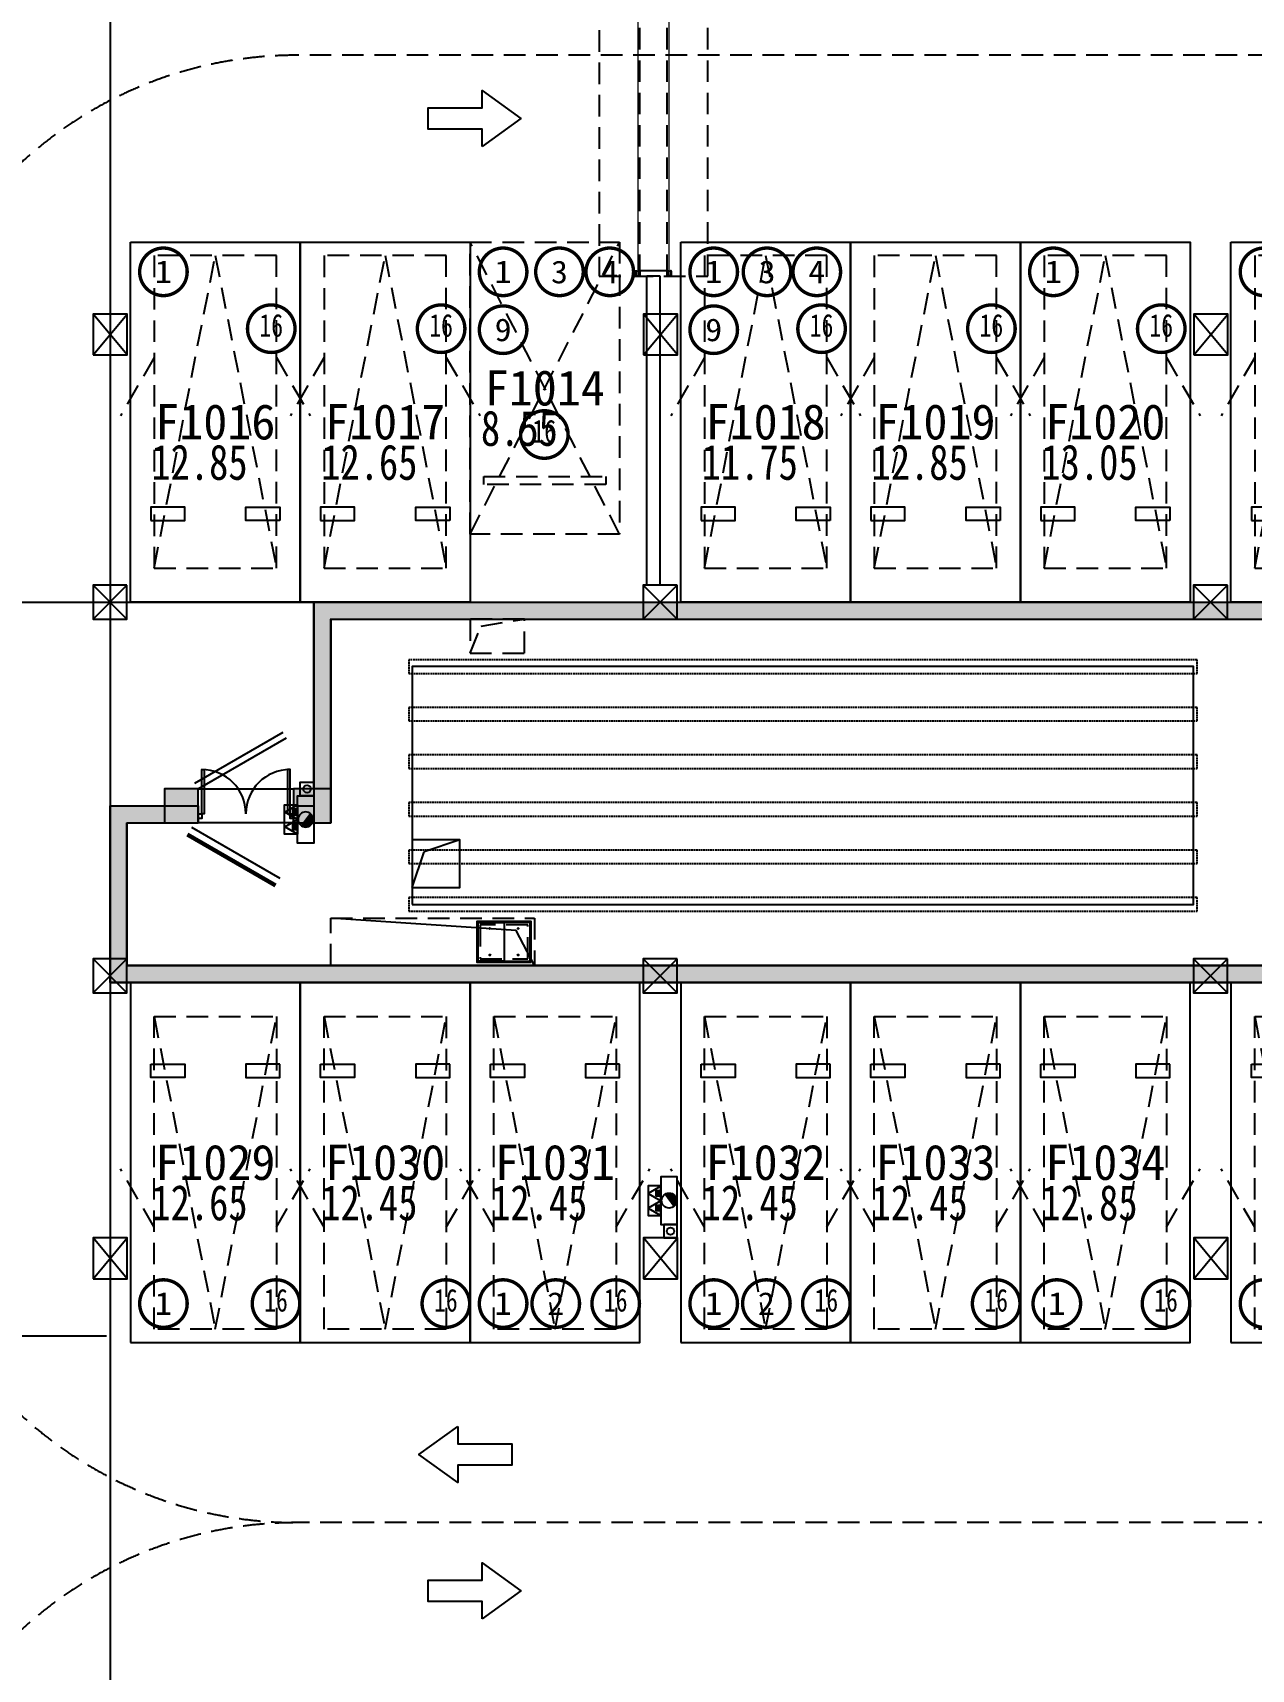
# Model space of a CAD drawing. Header units: millimetres. Extents: x 693907 to 1906102, y -24098 to 332602.
# Drawn here: x 875380 to 893315, y 171151 to 195241 of the extents above; entities that cross this region are included whole.
import ezdxf
from ezdxf.enums import TextEntityAlignment as Align

# ---------------------------------------------------------------- set-up
doc = ezdxf.new("R2010")
doc.units = ezdxf.units.MM
doc.header["$LTSCALE"] = 100
for name, pattern in [('A6-DK-B1F$0$$0$HIDDEN2', [4.7625, 3.175, -1.5875]), ('A6-DK-B1F$0$HIDDEN2', [4.7625, 3.175, -1.5875]), ('A6-DK-B1F$0$X-DK-BF1$0$X-DK-BF1$0$DK-WALL-B1F$0$HIDDEN2', [4.7625, 3.175, -1.5875]), ('A6-DK-JSJ-B1F$0$HIDDEN2', [4.7625, 3.175, -1.5875]), ('TP-DK6（shsbf）$0$DASH', [0.35, 0.25, -0.1])]:
    doc.linetypes.add(name, pattern=pattern)
doc.layers.get('Defpoints').update_dxf_attribs({"color": 189})
for name, color, linetype in [('A6-DK-B1F$0$$0$A-PRKG', 175, 'A6-DK-B1F$0$$0$HIDDEN2'), ('A6-DK-B1F$0$-ACO-DIMS', 144, 'Continuous'), ('A6-DK-B1F$0$A-CONC', 30, 'Continuous'), ('A6-DK-B1F$0$A-DOOR', 190, 'Continuous'), ('A6-DK-B1F$0$A-PRKG', 175, 'A6-DK-B1F$0$HIDDEN2'), ('A6-DK-B1F$0$A-PRKG-SIGN', 252, 'Continuous'), ('A6-DK-B1F$0$A-TRACK', 77, 'A6-DK-B1F$0$HIDDEN2'), ('A6-DK-B1F$0$A-VOID', 221, 'A6-DK-B1F$0$HIDDEN2'), ('A6-DK-B1F$0$A-WALL', 2, 'Continuous'), ('A6-DK-B1F$0$X-DK-BF1$0$X-DK-BF1$0$DK-WALL-B1F$0$A-DOOR', 190, 'Continuous'), ('A6-DK-BG-B1F$0$-ACO-DIMS', 144, 'Continuous'), ('A6-DK-BG-B1F$0$A-STAIR', 142, 'Continuous'), ('A6-DK-JSJ-B1F$0$A-DRAIN', 152, 'Continuous'), ('A6-DK-JSJ-B1F$0$A-HOLE-FLOR', 242, 'Continuous'), ('A6-DK-JSJ-B1F$0$A-LOWER', 131, 'A6-DK-JSJ-B1F$0$HIDDEN2'), ('A6-DK-JSJ-B1F$0$X23-BF$0$A-HATCH', 251, 'Continuous'), ('A6-DK-renfang-B1F$0$A-DIMS-INSD', 3, 'Continuous'), ('A6-DK-renfang-B1F$0$COLUMN', 9, 'Continuous'), ('A6-DK-renfang-B1F$0$PUB_HATCH', 8, 'Continuous'), ('A6-DK-renfang-B1F$0$WALL', 9, 'Continuous'), ('A6-W-B1$0$S-WALL-S', 4, 'Continuous'), ('a_parking_number', 120, 'Continuous'), ('a_parking_price', 211, 'Continuous'), ('TP-DK-1(xhs)$0$P-J-DIM-L', 70, 'Continuous'), ('TP-DK-1(xhs)$0$P-X-L', 240, 'Continuous'), ('TP-DK-1(xhs)$0$P-X-M', 2, 'Continuous'), ('TP-DK-1(xhs)$0$P-X-X', 1, 'Continuous'), ('TP-DK6（shsbf）$0$TWT_DASH', 8, 'TP-DK6（shsbf）$0$DASH'), ('TP-DK6（shsbf）$0$TWT_水箱', 7, 'Continuous'), ('xref(dwg引用图层)', 7, 'Continuous')]:
    doc.layers.add(name, color=color, linetype=linetype)
doc.layers.add('A6-W-B1$0$S-EDIT', color=241, linetype='Continuous', plot=False)
doc.layers.add('LVTRY', color=6, linetype='Continuous', lineweight=18)
doc.layers.add('PUB_TEXT', color=7, linetype='Continuous', lineweight=15)
doc.styles.add('-黑体', font='simhei.ttf')
doc.styles.add('华文细黑', font='STXIHEI.TTF')
doc.styles.add('黑体', font='simhei.ttf', dxfattribs={"width": 0.8})

# ---------------------------------------------------------------- blocks, each defined once
blk = doc.blocks.new('A6-DK-JSJ-B1F')
at = {"layer": 'A6-DK-JSJ-B1F$0$A-DRAIN'}
blk.add_lwpolyline([(140500, 181560), (140500, 182160), (139700, 182160), (139700, 181560)], close=True, dxfattribs=at)
at = {"layer": 'A6-DK-JSJ-B1F$0$A-HOLE-FLOR'}
blk.add_lwpolyline([(140550, 181510), (140280, 182027), (137550, 182210)], dxfattribs=at)
for points in [[(139715, 182145), (140100, 182145), (140100, 181575), (139715, 181575)], [(140485, 182145), (140100, 182145), (140100, 181575), (140485, 181575)]]:
    blk.add_lwpolyline(points, close=True, dxfattribs=at)
at = {"layer": 'A6-DK-JSJ-B1F$0$A-LOWER'}
for points in [[(140550, 182210), (140550, 181510), (137550, 181510), (137550, 182210), (140550, 182210)], [(140450, 181610), (140450, 182110), (139750, 182110), (139750, 181610), (140450, 181610)]]:
    blk.add_lwpolyline(points, dxfattribs=at)
at = {"layer": 'A6-DK-JSJ-B1F$0$X23-BF$0$A-HATCH'}
blk.add_lwpolyline([(140485, 181575), (140485, 182145), (139715, 182145), (139715, 181575)], close=True, dxfattribs=at)
for centre in [(139892, 182055), (140307, 182055), (139892, 181665), (140307, 181665)]:
    blk.add_circle(centre, 8, dxfattribs=at)
blk = doc.blocks.new('TP-DK-1(xhs)$0$PG01.1')
at = {"color": 1}
for p, q in [((108, 187), (0, 0)), ((80, 72), (66, 58)), ((89, 72), (66, 48)), ((99, 72), (66, 39)), ((109, 72), (66, 29)), ((118, 72), (66, 20)), ((128, 72), (66, 10)), ((138, 72), (66, 0)), ((147, 72), (76, 0)), ((150, 65), (85, 0)), ((150, 56), (94, 0)), ((150, 46), (104, 0)), ((216, 0), (108, 187)), ((150, 36), (114, 0)), ((150, 27), (123, 0)), ((150, 17), (133, 0)), ((150, 8), (142, 0)), ((324, 187), (216, 0)), ((296, 72), (282, 58)), ((305, 72), (282, 48)), ((315, 72), (282, 39)), ((325, 72), (282, 29)), ((334, 72), (282, 20)), ((344, 72), (282, 10)), ((354, 72), (282, 0)), ((363, 72), (292, 0)), ((366, 65), (301, 0)), ((366, 56), (310, 0)), ((366, 46), (320, 0)), ((432, 0), (324, 187)), ((366, 36), (330, 0)), ((366, 27), (339, 0)), ((366, 17), (349, 0)), ((366, 8), (358, 0))]:
    blk.add_line(p, q, dxfattribs=at)
at = {"color": 2}
for p, q in [((0, 0), (216, 0)), ((216, 0), (432, 0))]:
    blk.add_line(p, q, dxfattribs=at)
at = {"color": 1}
for points in [[(0, 0), (436, 0), (436, 190), (0, 190)], [(66, 72), (150, 72), (150, 0), (66, 0)], [(282, 72), (366, 72), (366, 0), (282, 0)]]:
    blk.add_lwpolyline(points, close=True, dxfattribs=at)
blk = doc.blocks.new('TP-DK-1(xhs)$0$PG02.4')
blk.add_hatch(color=1).paths.add_polyline_path([(265, 48, 0.699012), (461, 120, 0.141488), (444, 179)])
at = {"color": 1}
blk.add_line((265, 48), (444, 179), dxfattribs=at)
blk.add_lwpolyline([(0, 0), (700, 0), (700, 240), (0, 240)], close=True, dxfattribs=at)
blk.add_circle((350, 120), 111, dxfattribs=at)
blk = doc.blocks.new('TP-DK-1(xhs)')
at = {"layer": 'TP-DK-1(xhs)$0$P-J-DIM-L', "color": 8, "true_color": 0x808080}
for points in [[(137300, 184010), (137100, 184010), (137100, 184210), (137300, 184210)], [(142650, 177700), (142450, 177700), (142450, 177500), (142650, 177500)]]:
    blk.add_lwpolyline(points, close=True, dxfattribs=at)
at = {"layer": 'TP-DK-1(xhs)$0$P-X-L'}
for centre in [(137200, 184110), (142550, 177600)]:
    blk.add_circle(centre, 55, dxfattribs=at)
at = {"layer": 'TP-DK-1(xhs)$0$P-X-M', "extrusion": (0, 0, -1), "zscale": -1, "rotation": 270}
blk.add_blockref('TP-DK-1(xhs)$0$PG01.1', (-137060, 183878), dxfattribs=at)
at = {"layer": 'TP-DK-1(xhs)$0$P-X-M', "extrusion": (0, 0, -1), "xscale": -1, "zscale": -1, "rotation": 270}
blk.add_blockref('TP-DK-1(xhs)$0$PG01.1', (-142410, 177832), dxfattribs=at)
at = {"layer": 'TP-DK-1(xhs)$0$P-X-X', "xscale": -1, "rotation": 90}
blk.add_blockref('TP-DK-1(xhs)$0$PG02.4', (137300, 184010), dxfattribs=at)
at = {"layer": 'TP-DK-1(xhs)$0$P-X-X', "rotation": 90}
blk.add_blockref('TP-DK-1(xhs)$0$PG02.4', (142650, 177700), dxfattribs=at)
blk = doc.blocks.new('A6-W-B1$0$Z-2')
at = {"layer": 'A6-W-B1$0$S-EDIT'}
for p, q in [((72869, 44139), (73369, 43539)), ((73369, 44139), (72869, 43539))]:
    blk.add_line(p, q, dxfattribs=at)
at = {"layer": 'A6-W-B1$0$S-WALL-S', "color": 0, "linetype": 'ByBlock', "lineweight": -2}
blk.add_lwpolyline([(73369, 44139), (72869, 44139), (72869, 43539), (73369, 43539), (73369, 44139)], dxfattribs=at)
blk = doc.blocks.new('A6-W-B1$0$Z-3')
at = {"layer": 'A6-W-B1$0$S-EDIT'}
for p, q in [((-250, 250), (250, -250)), ((250, 250), (-250, -250))]:
    blk.add_line(p, q, dxfattribs=at)
at = {"layer": 'A6-W-B1$0$S-WALL-S', "color": 0, "linetype": 'ByBlock', "lineweight": -2}
blk.add_lwpolyline([(250, 250), (-250, 250), (-250, -250), (250, -250), (250, 250)], dxfattribs=at)
blk = doc.blocks.new('A6-W-B1', base_point=(85957, 40190))
at = {"layer": 'A6-W-B1$0$S-WALL-S', "rotation": 180}
for p in [(293377, 274829), (301477, 274829), (309577, 274829), (293377, 261229), (301477, 261229), (309577, 261229)]:
    blk.add_blockref('A6-W-B1$0$Z-2', p, dxfattribs=at)
at = {"layer": 'A6-W-B1$0$S-WALL-S'}
for p in [(220257, 227050), (228357, 227050), (236457, 227050), (220257, 221550), (228357, 221550), (236457, 221550)]:
    blk.add_blockref('A6-W-B1$0$Z-3', p, dxfattribs=at)
blk = doc.blocks.new('TP-DK6（shsbf）')
at = {"layer": 'TP-DK6（shsbf）$0$TWT_DASH'}
for points in [[(138700, 185810), (150300, 185810), (150300, 186010), (138700, 186010)], [(138700, 185110), (150300, 185110), (150300, 185310), (138700, 185310)], [(138700, 184410), (150300, 184410), (150300, 184610), (138700, 184610)], [(138700, 183710), (150300, 183710), (150300, 183910), (138700, 183910)], [(138700, 183010), (150300, 183010), (150300, 183210), (138700, 183210)], [(138700, 182310), (150300, 182310), (150300, 182510), (138700, 182510)]]:
    blk.add_lwpolyline(points, close=True, dxfattribs=at)
at = {"layer": 'TP-DK6（shsbf）$0$TWT_水箱'}
for p in [(139450, 183360, 0), (138750, 182660, 0)]:
    blk.add_line(p, (138925, 183185, 0), dxfattribs=at)
for points in [[(138750, 182410), (150250, 182410), (150250, 185910), (138750, 185910)], [(138750, 182660), (139450, 182660), (139450, 183360), (138750, 183360)]]:
    blk.add_lwpolyline(points, close=True, dxfattribs=at)
blk = doc.blocks.new('A6-DK-BG-B1F')
at = {"layer": 'A6-DK-BG-B1F$0$-ACO-DIMS'}
blk.add_lwpolyline([(128000, 186680), (128000, 186860), (141300, 186860)], dxfattribs=at)
at = {"layer": 'A6-DK-BG-B1F$0$A-STAIR'}
for p, q in [((134300, 197860, 0), (134300, 186860)), ((134300, 186860), (134300, 152400)), ((128000, 176060), (134250, 176060))]:
    blk.add_line(p, q, dxfattribs=at)
blk.add_lwpolyline([(134300, 181360), (134300, 181360)], dxfattribs=at)
blk = doc.blocks.new('A6-DK-renfang-B1F$0$_FZH')
blk.add_lwpolyline([(-0.5, -0.5), (0.5, -0.5), (0.5, 0.5), (-0.5, 0.5)], close=True)
at = {"layer": 'A6-DK-renfang-B1F$0$PUB_HATCH'}
blk.add_solid([(-0.5, -0.5), (0.5, -0.5), (-0.5, 0.5), (0.5, 0.5)], dxfattribs=at)
blk = doc.blocks.new('A6-DK-renfang-B1F')
at = {"layer": 'A6-DK-renfang-B1F$0$PUB_HATCH', "linetype": 'ByBlock'}
for points in [[(137300, 184110), (137550, 184110), (137550, 186610), (137300, 186860)], [(134300, 181260), (134550, 181510), (134550, 183610), (134300, 183860)]]:
    blk.add_hatch(color=256, dxfattribs=at).paths.add_polyline_path(points)
at = {"layer": 'A6-DK-renfang-B1F$0$PUB_HATCH'}
for points in [[(137300, 186860), (137550, 186610), (166700, 186610), (166783, 186735), (166700, 186860)], [(135100, 183610), (135100, 183860), (134300, 183860), (134550, 183610)], [(166949, 181260), (166699, 181510), (134550, 181510), (134300, 181260)]]:
    blk.add_hatch(color=256, dxfattribs=at).paths.add_polyline_path(points)
at = {"color": 0, "extrusion": (0, 0, -1)}
for p, q in [((135550, 184197), (136849, 184947)), ((135600, 184110), (136899, 184860)), ((135500, 183548), (136799, 182798))]:
    blk.add_line(p, q, dxfattribs=at)
at = {"color": 0, "extrusion": (0, 0, -1), "const_width": 62.5}
blk.add_lwpolyline([(-135438, 183439), (-136737, 182689)], dxfattribs=at)
at = {"layer": 'A6-DK-renfang-B1F$0$A-DIMS-INSD', "color": 3}
for p, q in [((135600, 184110, 0), (137000, 184110, 0)), ((137000, 183610, 0), (135600, 183610, 0))]:
    blk.add_line(p, q, dxfattribs=at)
at = {"layer": 'A6-DK-renfang-B1F$0$A-DIMS-INSD', "color": 3, "const_width": 20}
blk.add_lwpolyline([(137550, 186610), (137550, 183610), (134550, 183610), (134550, 181510), (166699, 181510), (166700, 184000), (171999, 184000), (171999, 186410), (170449, 186410), (170449, 185810), (166700, 185810), (166700, 186610)], close=True, dxfattribs=at)
at = {"layer": 'A6-DK-renfang-B1F$0$WALL', "color": 3, "linetype": 'ByBlock'}
for p, q in [((137300, 184110), (137300, 186860)), ((137550, 184110), (137550, 186610)), ((134300, 181260), (134300, 183860)), ((135600, 183610), (135600, 183860)), ((137000, 183610), (137000, 183860)), ((134550, 181510), (134550, 183610))]:
    blk.add_line(p, q, dxfattribs=at)
at = {"layer": 'A6-DK-renfang-B1F$0$WALL', "color": 3}
for p, q in [((137300, 186860), (166700, 186860)), ((137550, 186610), (166700, 186610)), ((134300, 183860), (135100, 183860)), ((134550, 183610), (135100, 183610)), ((166699, 181510), (134550, 181510)), ((166949, 181260), (134300, 181260))]:
    blk.add_line(p, q, dxfattribs=at)
at = {"layer": 'A6-DK-renfang-B1F$0$COLUMN', "color": 3, "rotation": 180}
for p, xscale, yscale, zscale in [((135350, 183860, 0), 500, 500, 500), ((137275, 183860, 0), 549.9999992856756, 499.999999857042, 499.999999857042)]:
    blk.add_blockref('A6-DK-renfang-B1F$0$_FZH', p, dxfattribs=dict(at, xscale=xscale, yscale=yscale, zscale=zscale))
blk = doc.blocks.new('A6-DK-B1F$0$A$C48A675EB')
at = {"layer": 'A6-DK-B1F$0$A-TRACK', "linetype": 'ByBlock'}
blk.add_lwpolyline([(1047, -516), (1047, -195), (50, -195), (50, 195), (1047, 195), (1047, 517), (1759, 0)], close=True, dxfattribs=at)
blk = doc.blocks.new('A6-DK-B1F$0$gsethsergtyf')
at = {"layer": 'A6-DK-B1F$0$A-TRACK'}
for p, q in [((170894, 194910), (137050, 194910)), ((171525, 173310), (137050, 173310))]:
    blk.add_line(p, q, dxfattribs=at)
for centre, start, end in [((137050, 188910), 90, 180), ((137050, 179310), 180, 270), ((137050, 167310), 90, 180)]:
    blk.add_arc(centre, 6000, start, end, dxfattribs=at)
at = {"layer": 'A6-DK-B1F$0$A-TRACK', "linetype": 'ByBlock', "xscale": 0.8, "yscale": 0.8, "zscale": 0.8}
for p in [(138942, 193978, 0), (138942, 172306, 0)]:
    blk.add_blockref('A6-DK-B1F$0$A$C48A675EB', p, dxfattribs=at)
at = {"layer": 'A6-DK-B1F$0$A-TRACK', "linetype": 'ByBlock', "xscale": 0.8, "yscale": 0.8, "zscale": 0.8, "rotation": 180}
blk.add_blockref('A6-DK-B1F$0$A$C48A675EB', (140255, 174314, 0), dxfattribs=at)
blk = doc.blocks.new('A6-DK-B1F$0$标准车位')
blk.add_lwpolyline([(350, 4600), (1250, 0), (2150, 4600)])
blk.add_lwpolyline([(350, 4600), (2150, 4600), (2150, 0), (350, 0)], close=True)
at = {"layer": 'A6-DK-B1F$0$A-PRKG-SIGN'}
for points in [[(0, -200), (2500, -200), (2500, 5100), (0, 5100)], [(300, 3900), (800, 3900), (800, 3700), (300, 3700)], [(2200, 3900), (1700, 3900), (1700, 3700), (2200, 3700)]]:
    blk.add_lwpolyline(points, close=True, dxfattribs=at)
at = {"layer": 'Defpoints', "color": 8, "linetype": 'A6-DK-B1F$0$HIDDEN2', "extrusion": (-5.18032e-09, 4.96178e-22, 1), "elevation": 0}
for points in [[(350, 1500), (-145, 2357)], [(2150, 1500), (2645, 2357)]]:
    blk.add_lwpolyline(points, dxfattribs=at)
blk = doc.blocks.new('*U464')
at = {"linetype": 'ByBlock', "lineweight": -2}
for points in [[(85, 685), (85, 35), (50, 35), (50, 685)], [(1315, 685), (1315, 35), (1350, 35), (1350, 685)], [(0, 35), (50, 35), (50, -35), (0, -35)], [(1350, 35), (1400, 35), (1400, -35), (1350, -35)]]:
    blk.add_lwpolyline(points, close=True, dxfattribs=at)
for centre, start, end in [((50, 35), 0, 90), ((1350, 35), 90, 180)]:
    blk.add_arc(centre, 650, start, end, dxfattribs=at)
blk = doc.blocks.new('A6-DK-B1F$0$$0$A$C46FA2BC5')
at = {"layer": 'A6-DK-B1F$0$$0$A-PRKG', "color": 6, "linetype": 'ByBlock'}
blk.add_lwpolyline([(-2200, 0), (0, 0), (0, -4300), (-2200, -4300)], close=True, dxfattribs=at)
at = {"layer": 'A6-DK-B1F$0$$0$A-PRKG', "color": 6}
for points in [[(0, -4300), (-2200, 0)], [(-2200, -4300), (0, 0)]]:
    blk.add_lwpolyline(points, dxfattribs=at)
blk.add_lwpolyline([(-2000, -3450), (-200, -3450), (-200, -3570), (-2000, -3570)], close=True, dxfattribs=at)
blk = doc.blocks.new('*U446')
at = {"layer": 'A6-DK-B1F$0$X-DK-BF1$0$X-DK-BF1$0$DK-WALL-B1F$0$A-DOOR', "linetype": 'A6-DK-B1F$0$X-DK-BF1$0$X-DK-BF1$0$DK-WALL-B1F$0$HIDDEN2'}
for p, q in [((-200, 6000), (-200, 0)), ((200, 6000), (200, 0))]:
    blk.add_line(p, q, dxfattribs=at)
blk.add_lwpolyline([(-800, 0), (800, 0), (800, 6000), (-800, 6000), (-800, 0)], close=True, dxfattribs=at)
at = {"layer": 'A6-DK-B1F$0$X-DK-BF1$0$X-DK-BF1$0$DK-WALL-B1F$0$A-DOOR'}
for points in [[(-208, 5935), (-210, 5935), (-210, 5925), (-200, 5925), (-200, 6000), (-260, 6000), (-260, 5925), (-250, 5925), (-250, 5935), (-252, 5935), (-252, 5927), (-258, 5927), (-258, 5998), (-202, 5998), (-202, 5927), (-208, 5927)], [(208, 5935), (210, 5935), (210, 5925), (200, 5925), (200, 6000), (260, 6000), (260, 5925), (250, 5925), (250, 5935), (252, 5935), (252, 5927), (258, 5927), (258, 5998), (202, 5998), (202, 5927), (208, 5927)], [(-208, 65), (-210, 65), (-210, 75), (-200, 75), (-200, 0), (-260, 0), (-260, 75), (-250, 75), (-250, 65), (-252, 65), (-252, 73), (-258, 73), (-258, 2), (-202, 2), (-202, 73), (-208, 73)], [(208, 65), (210, 65), (210, 75), (200, 75), (200, 0), (260, 0), (260, 75), (250, 75), (250, 65), (252, 65), (252, 73), (258, 73), (258, 2), (202, 2), (202, 73), (208, 73)]]:
    blk.add_lwpolyline(points, close=True, dxfattribs=at)
at = {"layer": 'A6-DK-B1F$0$X-DK-BF1$0$X-DK-BF1$0$DK-WALL-B1F$0$A-DOOR', "linetype": 'A6-DK-B1F$0$X-DK-BF1$0$X-DK-BF1$0$DK-WALL-B1F$0$HIDDEN2', "const_width": 20}
for points in [[(-230, 5998), (-230, 2)], [(230, 5998), (230, 2)]]:
    blk.add_lwpolyline(points, dxfattribs=at)
at = {"layer": 'A6-DK-B1F$0$X-DK-BF1$0$X-DK-BF1$0$DK-WALL-B1F$0$A-DOOR'}
for points in [[(-200, 5925), (200, 5925)], [(-200, 75), (200, 75)]]:
    blk.add_lwpolyline(points, dxfattribs=at)

msp = doc.modelspace()

# ---------------------------------------------------------------- linework, layer by layer
at = {"layer": 'A6-DK-B1F$0$-ACO-DIMS'}
msp.add_lwpolyline([(870216.9, 186680), (870216.9, 186860), (883516.9, 186860)], dxfattribs=at)
at = {"layer": 'A6-DK-B1F$0$A-CONC'}
for p, q in [((879516.9, 186860, 0), (908916.9, 186860, 0)), ((879516.9, 186860, 0), (879516.9, 183860, 0)), ((879766.9, 186610, 0), (908916.9, 186610, 0)), ((879766.9, 186610, 0), (879766.9, 183610, 0)), ((876516.9, 183860, 0), (876516.9, 181260, 0)), ((876516.9, 183860, 0), (877816.9, 183860, 0)), ((877816.9, 183860, 0), (877816.9, 183610, 0)), ((879216.9, 183860, 0), (879216.9, 183610, 0)), ((879216.9, 183860, 0), (879516.9, 183860, 0)), ((876766.9, 183610, 0), (876766.9, 181510, 0)), ((876766.9, 183610, 0), (877816.9, 183610, 0)), ((879216.9, 183610), (879766.9, 183610, 0)), ((876766.9, 181510, 0), (908916.9, 181510, 0)), ((876516.9, 181260, 0), (909166.9, 181260, 0))]:
    msp.add_line(p, q, dxfattribs=at)
at = {"layer": 'A6-DK-B1F$0$A-VOID'}
msp.add_lwpolyline([(881816.9, 186610), (881816.9, 186110), (882616.9, 186110), (882616.9, 186610)], close=True, dxfattribs=at)
msp.add_lwpolyline([(881816.9, 186110), (881981.7, 186508), (882616.9, 186610)], dxfattribs=at)
at = {"layer": 'A6-DK-B1F$0$A-WALL'}
for p, q in [((884416.9, 187110), (884416.9, 191660)), ((884616.9, 191660, 0), (884416.9, 191660, 0)), ((884616.9, 187110), (884616.9, 191660))]:
    msp.add_line(p, q, dxfattribs=at)
at = {"layer": 'LVTRY', "color": 6, "const_width": 50}
for points in [[(877653.1, 191721.9, 1), (876953.1, 191721.9, 1)], [(882653.1, 191721.9, 1), (881953.1, 191721.9, 1)], [(883482.8, 191721.9, 1), (882782.8, 191721.9, 1)], [(884223.1, 191721.9, 1), (883523.1, 191721.9, 1)], [(885753.1, 191721.9, 1), (885053.1, 191721.9, 1)], [(886537.7, 191721.9, 1), (885837.7, 191721.9, 1)], [(887270.3, 191721.9, 1), (886570.3, 191721.9, 1)], [(890753.1, 191721.9, 1), (890053.1, 191721.9, 1)], [(893853.1, 191721.9, 1), (893153.1, 191721.9, 1)], [(879240.5, 190884.8, 1), (878540.5, 190884.8, 1)], [(881740.5, 190884.8, 1), (881040.5, 190884.8, 1)], [(882653.1, 190870, 1), (881953.1, 190870, 1)], [(885753.1, 190870, 1), (885053.1, 190870, 1)], [(887340.5, 190884.8, 1), (886640.5, 190884.8, 1)], [(889840.5, 190884.8, 1), (889140.5, 190884.8, 1)], [(892340.5, 190884.8, 1), (891640.5, 190884.8, 1)], [(883259.7, 189327.3, 1), (882559.7, 189327.3, 1)], [(877653.1, 176534.6, 1), (876953.1, 176534.6, 1)], [(879310.4, 176534.6, 1), (878610.4, 176534.6, 1)], [(881810.4, 176534.6, 1), (881110.4, 176534.6, 1)], [(882653.1, 176534.6, 1), (881953.1, 176534.6, 1)], [(883428, 176534.6, 1), (882728, 176534.6, 1)], [(884310.4, 176534.6, 1), (883610.4, 176534.6, 1)], [(885753.1, 176534.6, 1), (885053.1, 176534.6, 1)], [(886528, 176534.6, 1), (885828, 176534.6, 1)], [(887410.4, 176534.6, 1), (886710.4, 176534.6, 1)], [(889910.4, 176534.6, 1), (889210.4, 176534.6, 1)], [(890803.1, 176534.6, 1), (890103.1, 176534.6, 1)], [(892410.4, 176534.6, 1), (891710.4, 176534.6, 1)], [(893853.1, 176534.6, 1), (893153.1, 176534.6, 1)]]:
    msp.add_lwpolyline(points, format="xyb", close=True, dxfattribs=at)

# ---------------------------------------------------------------- block references
msp.add_blockref('A6-DK-B1F$0$gsethsergtyf', (742216.9, 0))
at = {"layer": 'A6-DK-B1F$0$A-DOOR'}
msp.add_blockref('*U464', (877816.9, 183710, 0), dxfattribs=at)
at = {"layer": 'A6-DK-B1F$0$A-PRKG', "linetype": 'ByBlock', "extrusion": (-5.18032e-09, -4.99113e-22, -1), "zscale": -1, "rotation": 180}
for p in [(-876816.9, 191960, 0), (-879316.9, 191960, 0), (-884916.9, 191960, 0), (-887416.9, 191960, 0), (-889916.9, 191960, 0), (-893016.9, 191960, 0)]:
    msp.add_blockref('A6-DK-B1F$0$标准车位', p, dxfattribs=at)
at = {"layer": 'A6-DK-B1F$0$A-PRKG'}
msp.add_blockref('A6-DK-B1F$0$$0$A$C46FA2BC5', (884016.9, 192160, 0), dxfattribs=at)
at = {"layer": 'A6-DK-B1F$0$A-PRKG', "linetype": 'ByBlock', "extrusion": (-5.18032e-09, 4.99294e-22, -1), "xscale": -1, "zscale": -1, "rotation": 359.9999999999999}
for p in [(-876816.9, 176160, 0), (-879316.9, 176160, 0), (-881816.9, 176160, 0), (-884916.9, 176160, 0), (-887416.9, 176160, 0), (-889916.9, 176160, 0), (-893016.9, 176160, 0)]:
    msp.add_blockref('A6-DK-B1F$0$标准车位', p, dxfattribs=at)
at = {"layer": 'A6-DK-B1F$0$X-DK-BF1$0$X-DK-BF1$0$DK-WALL-B1F$0$A-DOOR', "extrusion": (-5.64264e-07, -2.137e-21, 1), "rotation": 180}
msp.add_blockref('*U446', (884516.9, 197660, -0.5), dxfattribs=at)
at = {"layer": 'xref(dwg引用图层)'}
for name, p in [('A6-W-B1', (742216.9, 0)), ('A6-DK-JSJ-B1F', (742216.9, 0)), ('TP-DK-1(xhs)', (742216.9, 0)), ('A6-DK-BG-B1F', (742216.9, 0)), ('A6-DK-renfang-B1F', (742216.9, 0)), ('TP-DK6（shsbf）', (742216.9, 0, 0))]:
    msp.add_blockref(name, p, dxfattribs=at)

# ---------------------------------------------------------------- texts
at = {"layer": 'a_parking_number', "style": '华文细黑'}
for s, p in [('F1014', (882916.9, 190010)), ('F1016', (878066.9, 189510)), ('F1017', (880566.9, 189510)), ('F1018', (886166.9, 189510)), ('F1019', (888666.9, 189510)), ('F1020', (891166.9, 189510)), ('F1029', (878066.9, 178610)), ('F1030', (880566.9, 178610)), ('F1031', (883066.9, 178610)), ('F1032', (886166.9, 178610)), ('F1033', (888666.9, 178610)), ('F1034', (891166.9, 178610))]:
    msp.add_text(s, height=520, dxfattribs=at).set_placement(p, align=Align.MIDDLE)
at = {"layer": 'a_parking_price', "style": '黑体', "width": 0.8}
for s, p in [('8.55', (881976.8, 189160.1)), ('12.85', (877126.8, 188660.1)), ('12.65', (879626.8, 188660.1)), ('11.75', (885226.8, 188660.1)), ('12.85', (887726.8, 188660.1)), ('13.05', (890226.8, 188660.1)), ('12.65', (877126.8, 177760.1)), ('12.45', (879626.8, 177760.1)), ('12.45', (882126.8, 177760.1)), ('12.45', (885226.8, 177760.1)), ('12.45', (887726.8, 177760.1)), ('12.85', (890226.8, 177760.1))]:
    msp.add_text(s, height=520, dxfattribs=at).set_placement(p)
at = {"layer": 'PUB_TEXT', "color": 6, "style": '-黑体'}
for s, width, p, p2 in [('1', 1.065055, (877174.9, 191555.7), (877431.4, 191555.7)), ('1', 1.065055, (882174.9, 191555.7), (882431.4, 191555.7)), ('3', 1.032317, (883008.5, 191552.7), (883257.2, 191552.7)), ('4', 1.048503, (883746.8, 191554.2), (883999.3, 191554.2)), ('1', 1.065055, (885274.9, 191555.7), (885531.4, 191555.7)), ('3', 1.032317, (886063.4, 191552.7), (886312.1, 191552.7)), ('4', 1.048503, (886794, 191554.2), (887046.6, 191554.2)), ('1', 1.065055, (890274.9, 191555.7), (890531.4, 191555.7)), ('16', 0.720691, (878716.9, 190766.6), (879064.1, 190766.6)), ('16', 0.720691, (881216.9, 190766.6), (881564.1, 190766.6)), ('16', 0.720691, (886816.9, 190766.6), (887164.1, 190766.6)), ('16', 0.720691, (889316.9, 190766.6), (889664.1, 190766.6)), ('16', 0.720691, (891816.9, 190766.6), (892164.1, 190766.6)), ('9', 1.032317, (882178.8, 190700.8), (882427.5, 190700.8)), ('9', 1.032317, (885278.8, 190700.8), (885527.5, 190700.8)), ('16', 0.720691, (882736.1, 189209.1), (883083.3, 189209.1)), ('1', 1.065055, (877174.9, 176368.4), (877431.4, 176368.4)), ('16', 0.720691, (878786.8, 176416.5), (879134, 176416.5)), ('16', 0.720691, (881286.8, 176416.5), (881634, 176416.5)), ('1', 1.065055, (882174.9, 176368.4), (882431.4, 176368.4)), ('2', 1.048503, (882951.7, 176366.9), (883204.2, 176366.9)), ('16', 0.720691, (883786.8, 176416.5), (884134, 176416.5)), ('1', 1.065055, (885274.9, 176368.4), (885531.4, 176368.4)), ('2', 1.048503, (886051.7, 176366.9), (886304.2, 176366.9)), ('16', 0.720691, (886886.8, 176416.5), (887234, 176416.5)), ('16', 0.720691, (889386.8, 176416.5), (889734, 176416.5)), ('1', 1.065055, (890324.9, 176368.4), (890581.4, 176368.4)), ('16', 0.720691, (891886.8, 176416.5), (892234, 176416.5))]:
    msp.add_text(s, height=335, dxfattribs=dict(at, width=width)).set_placement(p, p2, align=Align.FIT)

doc.saveas('drawing.dxf')
